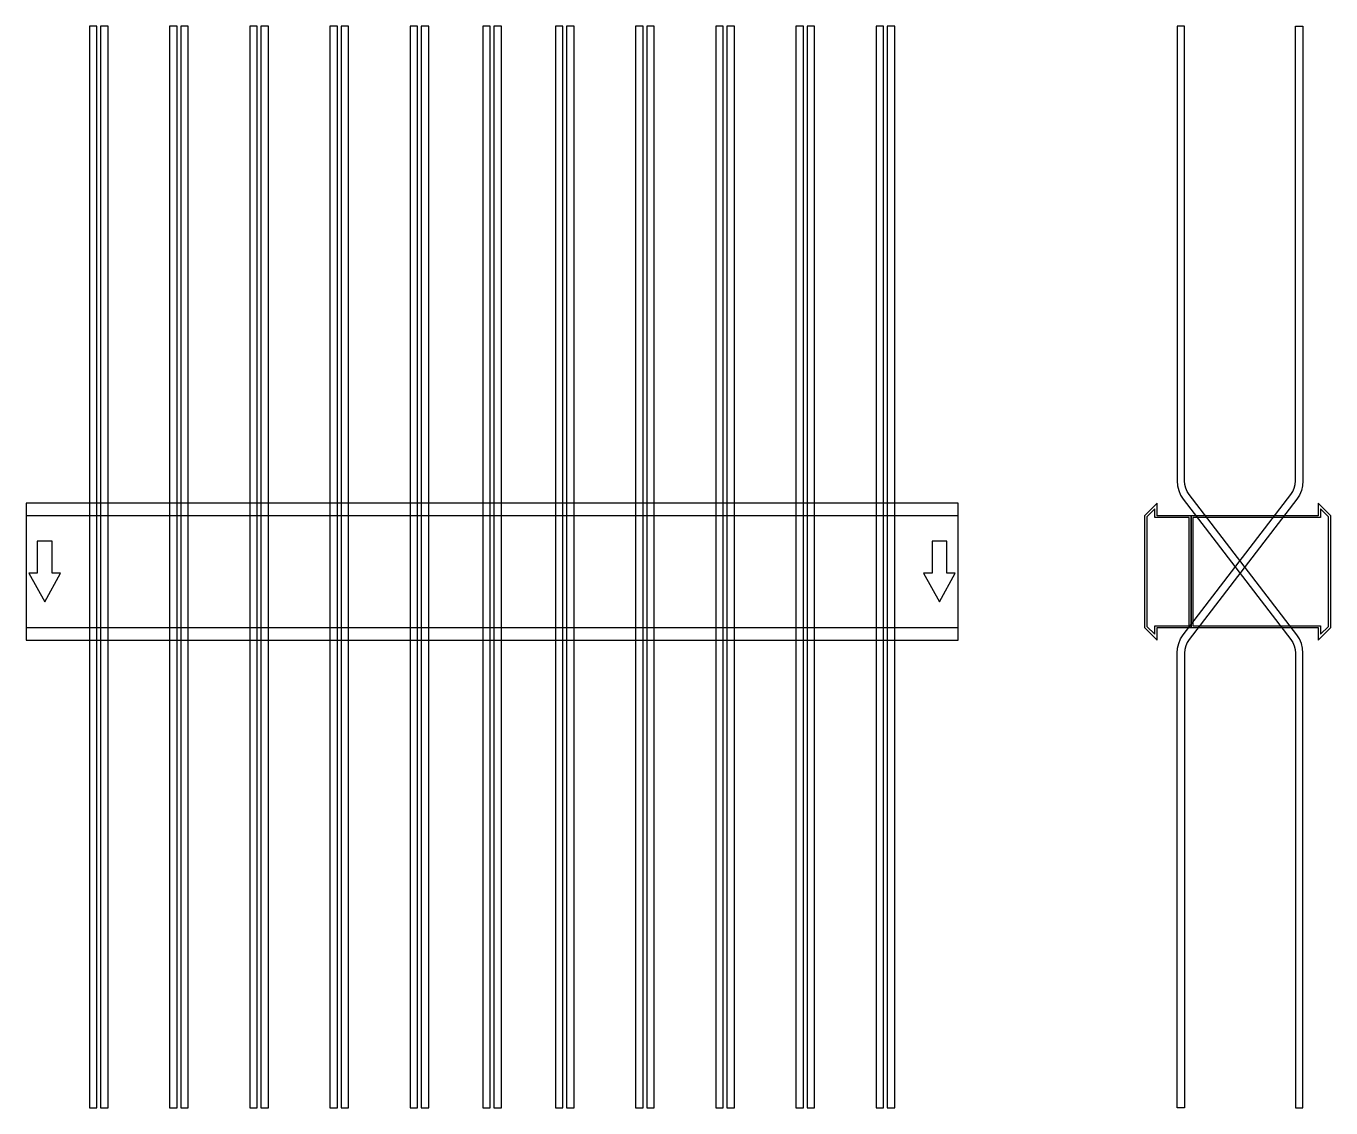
# Model space of a CAD drawing. Extents: x 0 to 1400, y -575 to 585.
import ezdxf

# ---------------------------------------------------------------- set-up
doc = ezdxf.new("R2010")
doc.units = 0
doc.layers.add('Halfen', color=7, linetype='CONTINUOUS')

msp = doc.modelspace()

# ---------------------------------------------------------------- linework, layer by layer
at = {"layer": 'Halfen', "color": 7}
for points in [[(76, -575.304), (76, 585.215), (68, 585.215), (68, -575.304)], [(88, -575.304), (88, 585.215), (80, 585.215), (80, -575.304)], [(162, -575.304), (162, 585.215), (154, 585.215), (154, -575.304)], [(174, -575.304), (174, 585.215), (166, 585.215), (166, -575.304)], [(248, -575.304), (248, 585.215), (240, 585.215), (240, -575.304)], [(260, -575.304), (260, 585.215), (252, 585.215), (252, -575.304)], [(334, -575.304), (334, 585.215), (326, 585.215), (326, -575.304)], [(346, -575.304), (346, 585.215), (338, 585.215), (338, -575.304)], [(420, -575.304), (420, 585.215), (412, 585.215), (412, -575.304)], [(432, -575.304), (432, 585.215), (424, 585.215), (424, -575.304)], [(498, -575.304), (498, 585.215), (490, 585.215), (490, -575.304)], [(510, -575.304), (510, 585.215), (502, 585.215), (502, -575.304)], [(576, -575.304), (576, 585.215), (568, 585.215), (568, -575.304)], [(588, -575.304), (588, 585.215), (580, 585.215), (580, -575.304)], [(662, -575.304), (662, 585.215), (654, 585.215), (654, -575.304)], [(674, -575.304), (674, 585.215), (666, 585.215), (666, -575.304)], [(748, -575.304), (748, 585.215), (740, 585.215), (740, -575.304)], [(760, -575.304), (760, 585.215), (752, 585.215), (752, -575.304)], [(834, -575.304), (834, 585.215), (826, 585.215), (826, -575.304)], [(846, -575.304), (846, 585.215), (838, 585.215), (838, -575.304)], [(920, -575.304), (920, 585.215), (912, 585.215), (912, -575.304)], [(932, -575.304), (932, 585.215), (924, 585.215), (924, -575.304)], [(1370, -575.304), (1370, -87.304), (1369.573, -82.091), (1368.302, -77.018), (1366.221, -72.219), (1363.387, -67.824), (1247.96, 82.605), (1245.834, 85.902), (1244.274, 89.501), (1243.321, 93.306), (1243, 97.215), (1243, 585.215), (1235, 585.215), (1235, 97.215), (1235.427, 92.002), (1236.698, 86.929), (1238.779, 82.13), (1241.613, 77.735), (1357.04, -72.694), (1359.166, -75.99), (1360.726, -79.589), (1361.679, -83.394), (1362, -87.304), (1362, -575.304)], [(1235, -575.304), (1235, -87.304), (1235.427, -82.091), (1236.698, -77.018), (1238.779, -72.219), (1241.613, -67.824), (1357.04, 82.605), (1359.166, 85.902), (1360.726, 89.501), (1361.679, 93.306), (1362, 97.215), (1362, 585.215), (1370, 585.215), (1370, 97.215), (1369.573, 92.002), (1368.302, 86.929), (1366.221, 82.13), (1363.387, 77.735), (1247.96, -72.694), (1245.834, -75.99), (1244.274, -79.589), (1243.321, -83.394), (1243, -87.304), (1243, -575.304)], [(0, -73.5), (1000, -73.5), (1000, 73.5), (0, 73.5)], [(1250, -60), (1250, 60), (1213.5, 60), (1213.5, 73.5), (1200, 60), (1200, -60), (1213.5, -73.5), (1213.5, -60)], [(1400, -60), (1400, 60), (1386.5, 73.5), (1386.5, 60), (1250, 60), (1250, -60), (1386.5, -60), (1386.5, -73.5)], [(0, -60), (1000, -60), (1000, 60), (0, 60)], [(1248, -58), (1248, 58), (1211, 58), (1211, 67.25), (1202.5, 58.75), (1202.5, -58.75), (1211, -67.25), (1211, -58)], [(1397.5, -58.75), (1397.5, 58.75), (1389, 67.25), (1389, 58), (1252, 58), (1252, -58), (1389, -58), (1389, -67.25)], [(20, -32.5), (37, -1.5), (28, -1.5), (28, 32.5), (12, 32.5), (12, -1.5), (3, -1.5)], [(980, -32.5), (997, -1.5), (988, -1.5), (988, 32.5), (972, 32.5), (972, -1.5), (963, -1.5)]]:
    msp.add_lwpolyline(points, close=True, dxfattribs=at)

doc.saveas('drawing.dxf')
